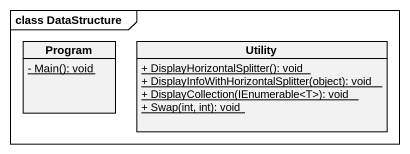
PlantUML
@startuml
mainframe class DataStructure
hide circle
hide empty members
skinparam classAttributeIconSize 0
class Program {
  {static} - Main(): void
}
class Utility {
  {static} + DisplayHorizontalSplitter(): void
  {static} + DisplayInfoWithHorizontalSplitter(object): void
  {static} + DisplayCollection(IEnumerable<T>): void
  {static} + Swap(int, int): void
}
@enduml
